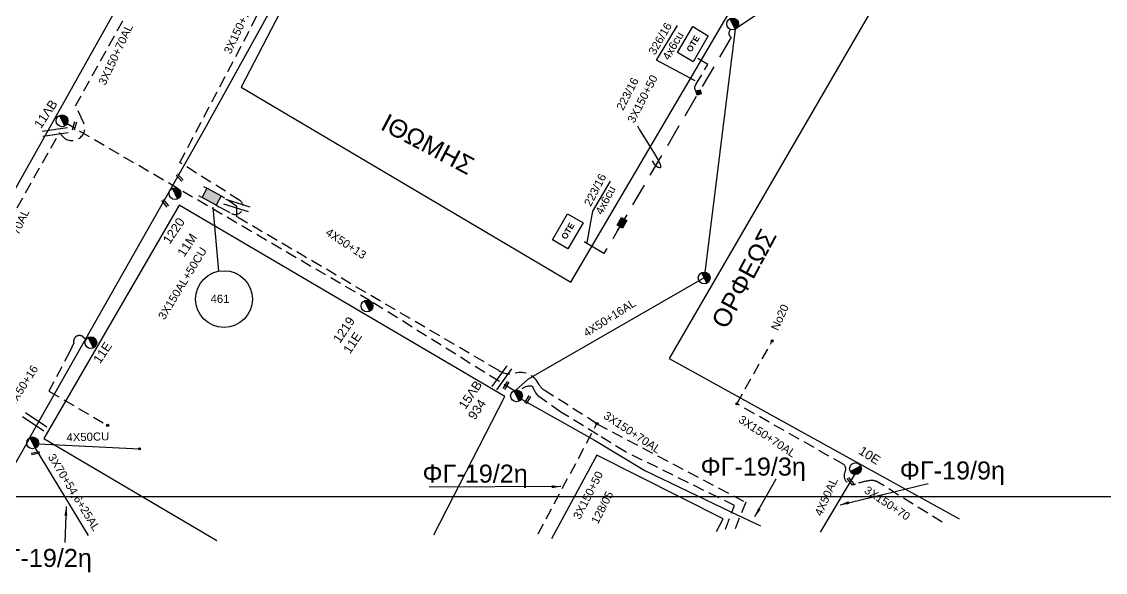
# Model space of a CAD drawing. Header units: millimetres. Extents: x 2101 to 3312, y 775 to 1363.
# Drawn here: x 2741.3 to 2861.7, y 783.4 to 844.6 of the extents above; entities that cross this region are included whole.
import ezdxf

# ---------------------------------------------------------------- set-up
doc = ezdxf.new("R2010")
doc.units = ezdxf.units.MM
doc.linetypes.add('DASHED', pattern=[19.05, 12.7, -6.35])
for name, color, linetype in [('Link Box 2 Διευθύνσεων', 7, 'Continuous'), ('Link Box 4 Διευθύνσεων', 7, 'Continuous'), ('Pillar OTE', 7, 'Continuous'), ('Άγνωστα', 7, 'Continuous'), ('Γυμνά εναέρια ΧΤ (3Φ)   4x50AL', 7, 'Continuous'), ('Γυμνά εναέρια ΧΤ και ΦΟΠ (3Φ)   4x50+16AL', 7, 'Continuous'), ('Επιγραφές - Σχήματα', 7, 'Continuous'), ('Καλώδια ΧΤ   3x150+70 XLPE', 7, 'DASHED'), ('Καλώδια ΧΤ   3x150+70AL', 7, 'DASHED'), ('Καλώδια ΧΤ   3x150AL+50CU', 7, 'DASHED'), ('Καλώδια ΧΤ   3x150AL+50XLPE', 7, 'DASHED'), ('Καλώδια ΧΤ   4x50CU', 7, 'DASHED'), ('Μηχανική τομή', 7, 'Continuous'), ('Στύλος ΦΜ', 7, 'Continuous'), ('Στύλος ΦΜ @ 1', 7, 'Continuous'), ('Συνδέσεις', 7, 'Continuous'), ('Συνεστραμμένα ΧΤ   3x70+54.6+25 AL', 7, 'SYN_LINE'), ('Τομή', 7, 'Continuous'), ('Υπόβαθρο ΔΕΗ', 7, 'Continuous'), ('Υπόγεια καλώδια Παροχών ΧΤ   4x6', 7, 'DASHED')]:
    doc.layers.add(name, color=color, linetype=linetype)
doc.styles.add('arial', font='arial.ttf')
doc.styles.get("Standard").update_dxf_attribs({"font": 'arial.ttf'})
doc.linetypes.add('SYN_LINE', pattern='A,0.5,-0.0001,["/\\/\\/\\/",Standard,S=0.1,R=0,X=0,Y=-0.05],-0.25', length=0.7501)
doc.dimstyles.new('ISO-25', dxfattribs={"dimtxt": 2.5, "dimasz": 2.5, "dimexe": 1.25, "dimexo": 0.625, "dimtad": 1, "dimtxsty": 'Standard', "dimcen": 2.5, "dimadec": 0, "dimazin": 0, "dimtfac": 1, "dimtmove": 0, "dimatfit": 3, "dimfxl": 1, "dimarcsym": 0})

# ---------------------------------------------------------------- blocks, each defined once
blk = doc.blocks.new('ΥΠΑΡΧΩΝ ΤΣΙΜΕΝΤΕΝΙΟΣ ΣΤΥΛΟΣ')
at = {"layer": 'Στύλος ΦΜ'}
blk.add_hatch(color=7, dxfattribs=at).paths.add_polyline_path([(-1.29, -2.28, 0.574793), (2.62, 0, 0.268822), (1.3, 2.27)])
at = {"layer": 'Στύλος ΦΜ', "color": 7}
blk.add_line((-1.29, -2.28), (1.3, 2.27), dxfattribs=at)
blk.add_circle((0, 0), 2.62, dxfattribs=at)
at = {"layer": 'Στύλος ΦΜ', "flags": 4}
for tag, p in [('ΑΡΙΘΜΟΣ', (-4.68, 8.05)), ('ΤΥΠΟΣ', (-4.91, 3.03))]:
    blk.add_attdef(tag, p, '', height=4, dxfattribs=at)
blk = doc.blocks.new('ΤΟΜΗ')
at = {"layer": 'Τομή', "ltscale": 40}
for p, q in [((-5.68, 0), (5.68, 0)), ((5.68, -2.33), (-5.68, -2.33))]:
    blk.add_line(p, q, dxfattribs=at)
blk = doc.blocks.new('ΜΗΧΑΝΙΚΗ ΤΟΜΗ')
at = {"layer": 'Μηχανική τομή', "ltscale": 40}
for p, q in [((-1.89, 0.78), (1.89, 0.78)), ((1.89, 0), (-1.89, 0))]:
    blk.add_line(p, q, dxfattribs=at)
blk = doc.blocks.new('_ΣΥΝΔΕΣΗ')
at = {"layer": 'Συνδέσεις', "linetype": 'SYN_LINE', "ltscale": 40}
blk.add_hatch(color=256, dxfattribs=at).paths.add_polyline_path([(0.5, -0.01, 1), (-0.5, -0.01, 1)])
at = {"layer": 'Συνδέσεις'}
blk.add_circle((0, -0.01), 0.5, dxfattribs=at)
blk = doc.blocks.new('LINK BOX 4 ΑΝΑΧΩΡΗΣΕΩΝ')
at = {"layer": 'Link Box 4 Διευθύνσεων', "ltscale": 40}
blk.add_hatch(color=256, dxfattribs=at).paths.add_polyline_path([(-3.54, 0), (-3.54, -4.67), (3.54, -4.67), (3.54, 0)])
for p, q in [((-3.54, 0), (-5.33, 0)), ((5.33, 0), (3.54, 0)), ((-3.54, -4.67), (-5.33, -4.67)), ((5.33, -4.67), (3.54, -4.67))]:
    blk.add_line(p, q, dxfattribs=at)
blk.add_lwpolyline([(-3.54, -4.67), (-3.54, 0), (3.54, 0), (3.54, -4.67)], close=True, dxfattribs=at)
blk = doc.blocks.new('LINK BOX 2 ΑΝΑΧΩΡΗΣΕΩΝ')
at = {"layer": 'Link Box 2 Διευθύνσεων', "ltscale": 40}
blk.add_hatch(color=256, dxfattribs=at).paths.add_polyline_path([(-2.02, 1.29), (-2.02, -1.45), (1.89, -1.45), (1.89, 1.29)])
for p, q in [((-2.02, -0.08), (-4.26, -0.08)), ((4.12, -0.08), (1.89, -0.08))]:
    blk.add_line(p, q, dxfattribs=at)
blk.add_lwpolyline([(-2.02, -1.45), (-2.02, 1.29), (1.89, 1.29), (1.89, -1.45)], close=True, dxfattribs=at)
blk = doc.blocks.new('PILLAR ΟΤΕ')
at = {"layer": 'Pillar OTE', "ltscale": 40}
blk.add_lwpolyline([(-3.31, 2.02), (3.39, 2.02), (3.39, -1.99), (-3.31, -1.99)], close=True, dxfattribs=at)
at = {"layer": 'Pillar OTE', "insert": (-1.81, 0.71), "char_height": 1.3575, "width": 109.961, "attachment_point": 1}
blk.add_mtext('{\\fArial|b1|i0|c161|p34;OTE}', dxfattribs=at)
blk = doc.blocks.new('TSONTA XT1')
at = {"ltscale": 40}
h = blk.add_hatch(color=256, dxfattribs=at)
h.dxf.hatch_style = 1
h.paths.add_polyline_path([(595.96, 2487.66), (597.07, 2488.77), (595.96, 2489.87), (594.85, 2488.77)])
blk.add_lwpolyline([(594.85, 2488.77), (595.96, 2489.87), (597.07, 2488.77), (595.96, 2487.66)], close=True, dxfattribs=at)

msp = doc.modelspace()

# ---------------------------------------------------------------- linework, layer by layer
at = {"layer": 'Άγνωστα', "color": 173}
msp.add_lwpolyline([(2742.07, 798.06), (2742.25, 798.37), (2761.48, 832.34), (2770.41, 848.52)], dxfattribs=at)
at = {"layer": 'Άγνωστα', "color": 30, "linetype": 'DASHED', "ltscale": 0.1}
msp.add_lwpolyline([(2805.23, 799.92), (2799.37, 803.64, -0.140195), (2798.76, 804.32, 0.359422), (2796.14, 805.54, -0.209282), (2794.33, 805.82), (2765.22, 822.92), (2765.22, 823.55), (2765.22, 824.07), (2763.87, 825.02)], format="xyb", dxfattribs=at)
at = {"layer": 'Άγνωστα', "color": 173, "linetype": 'DASHED', "ltscale": 0.1}
msp.add_lwpolyline([(2748.47, 809.28), (2748.17, 809.55, 0.432259), (2747.24, 809.48, 0.23406), (2747.11, 808.92), (2746.66, 807.94), (2744.36, 803.53)], format="xyb", dxfattribs=at)
msp.add_lwpolyline([(2744.36, 803.53), (2750.87, 799.74)], dxfattribs=at)
at = {"layer": 'Άγνωστα', "color": 62}
msp.add_lwpolyline([(2796.83, 802.65), (2804.96, 798.1), (2810.54, 794.71), (2820.08, 790.13), (2823.38, 788.55)], dxfattribs=at)
at = {"layer": 'Άγνωστα', "color": 30}
msp.add_lwpolyline([(2736.23, 787.87), (2742.07, 798.06)], dxfattribs=at)
at = {"layer": 'Γυμνά εναέρια ΧΤ (3Φ)   4x50AL', "color": 6, "ltscale": 40}
msp.add_lwpolyline([(2833.84, 794.27), (2830.03, 787.85)], dxfattribs=at)
at = {"layer": 'Γυμνά εναέρια ΧΤ και ΦΟΠ (3Φ)   4x50+16AL', "color": 85, "ltscale": 40}
msp.add_lwpolyline([(2851.9, 876.05), (2851.9, 876.05, 0.301551), (2851.9, 876.05), (2840.65, 857.27), (2820.58, 843.76), (2817.14, 816.12), (2797.59, 804.88), (2796.27, 803.67)], format="xyb", dxfattribs=at)
at = {"layer": 'Επιγραφές - Σχήματα'}
msp.add_lwpolyline([(2111.59, 791.84), (3200.39, 791.84), (3200.39, 1344.14), (2111.59, 1344.14)], close=True, dxfattribs=at)
msp.add_lwpolyline([(2763.21, 816.87), (2762.59, 824)], dxfattribs=at)
msp.add_circle((2763.8, 813.77), 3.15, dxfattribs=at)
at = {"layer": 'Καλώδια ΧΤ   3x150+70 XLPE', "color": 6, "ltscale": 0.1}
msp.add_lwpolyline([(2843.58, 788.97), (2836.44, 793.42, 0.181671), (2835.52, 793.6, 0.042279), (2833.96, 793.21, -0.67732), (2832.79, 794.57, 0.333115), (2832.65, 795.38, -2.489762)], format="xyb", dxfattribs=at)
at = {"layer": 'Καλώδια ΧΤ   3x150+70AL', "color": 173, "ltscale": 0.1}
msp.add_lwpolyline([(2763.32, 823.99), (2764.62, 823.28, 0.919629), (2765.57, 824.73), (2758.89, 828.94), (2773.61, 856.92), (2776.46, 862.58, 0.318393), (2776.4, 863.01, -0.556874), (2777.04, 865.51, -0.153299), (2777.81, 865.51, -0.823096)], format="xyb", dxfattribs=at)
at = {"layer": 'Καλώδια ΧΤ   3x150+70AL', "color": 6, "ltscale": 0.1}
for points in [[(2748.13, 833.54), (2747.32, 835.24), (2753.27, 845.97)], [(2820.77, 802.13), (2824.7, 809.12)], [(2832.65, 795.38), (2832.65, 795.38), (2820.77, 802.13)]]:
    msp.add_lwpolyline(points, dxfattribs=at)
msp.add_lwpolyline([(2735.18, 813.98), (2745.52, 832.24), (2745.9, 831.83, 0.90599), (2748.13, 833.54, -1.795514)], format="xyb", dxfattribs=at)
at = {"layer": 'Καλώδια ΧΤ   3x150+70AL', "color": 62, "ltscale": 0.1}
msp.add_lwpolyline([(2819.5, 788.18), (2820.52, 790.83), (2808.38, 796.8), (2805.34, 798.67), (2801.23, 801.21), (2798.76, 802.93), (2798.41, 803.4, -0.098992), (2798.08, 804.06, 0.275604), (2796.65, 803.56, -109.425341)], format="xyb", dxfattribs=at)
at = {"layer": 'Καλώδια ΧΤ   3x150+70AL', "color": 30, "ltscale": 0.1}
msp.add_lwpolyline([(2798.68, 787.66), (2805.23, 799.92), (2821.75, 791.19), (2820.52, 788.13)], dxfattribs=at)
at = {"layer": 'Καλώδια ΧΤ   3x150AL+50CU', "color": 154, "ltscale": 0.1}
msp.add_lwpolyline([(2796, 803.6), (2780.04, 813.56), (2758.72, 826.03), (2746.38, 833.25)], dxfattribs=at)
at = {"layer": 'Καλώδια ΧΤ   3x150AL+50XLPE', "color": 85, "linetype": 'DASHED', "ltscale": 0.2}
msp.add_lwpolyline([(2820.07, 843.73, 0.490461), (2820.12, 842.86), (2808.25, 822.65)], format="xyb", dxfattribs=at)
at = {"layer": 'Καλώδια ΧΤ   4x50CU', "color": 173, "linetype": 'SYN_LINE', "ltscale": 10}
msp.add_lwpolyline([(2743.19, 797.68), (2754.41, 797.13)], dxfattribs=at)
at = {"layer": 'Συνεστραμμένα ΧΤ   3x70+54.6+25 AL', "color": 30, "ltscale": 10}
msp.add_lwpolyline([(2742.84, 797.2), (2748.71, 787.5)], dxfattribs=at)
at = {"layer": 'Υπόβαθρο ΔΕΗ'}
for points in [[(2719.37, 788.18), (2787.3, 909.3), (2742.84, 932.36), (2721.74, 894.48), (2741.77, 884.18), (2738.72, 878.31), (2718.35, 888.65), (2682.16, 826.59), (2678.83, 820.87), (2672.95, 810.77), (2664.56, 796.02), (2659.98, 787.55)], [(2765.7, 837.31), (2802.32, 815.65), (2841.22, 881.93), (2799.55, 902.46), (2765.7, 837.31)], [(2870.89, 789.06), (2885.62, 817.74), (2894.97, 836.6), (2902.18, 850.58), (2852.96, 875.65), (2813.26, 807.17), (2845.46, 789.33)], [(2811.85, 840.32), (2814.19, 844.17)], [(2804.75, 823.53), (2806.72, 826.89)], [(2787.1, 787.55), (2794.99, 802.93), (2758.81, 824.22), (2743.8, 798.29), (2763, 786.95)], [(2818.52, 787.93), (2819.24, 789.35), (2805.21, 796.42), (2800.16, 787.12)]]:
    msp.add_lwpolyline(points, dxfattribs=at)
msp.add_open_spline([(2809.74, 833.02), (2809.73, 832.86), (2812.5, 828.69), (2812.28, 828.17), (2811.69, 828.51), (2811.39, 829.14)], degree=3, dxfattribs=at)
at = {"layer": 'Υπόγεια καλώδια Παροχών ΧΤ   4x6', "color": 85, "linetype": 'DASHED', "ltscale": 0.1}
msp.add_lwpolyline([(2816.22, 836.9, -0.431697), (2816.22, 837.61), (2817.54, 839.85), (2816.07, 840.71)], format="xyb", dxfattribs=at)
at = {"layer": 'Υπόγεια καλώδια Παροχών ΧΤ   4x6', "color": 85, "linetype": 'DASHED', "ltscale": 0.2}
msp.add_lwpolyline([(2808.26, 822.67), (2806, 818.83), (2802.78, 820.72)], dxfattribs=at)

# ---------------------------------------------------------------- block references
at = {"layer": 'Link Box 2 Διευθύνσεων', "xscale": 0.2499999999998457, "yscale": 0.2499999999998457, "zscale": 0.2499999999998457, "rotation": 59.33624854046523}
msp.add_blockref('LINK BOX 2 ΑΝΑΧΩΡΗΣΕΩΝ', (2808, 822.27), dxfattribs=at)
at = {"layer": 'Link Box 4 Διευθύνσεων', "xscale": 0.2499999999999999, "yscale": 0.2499999999999999, "zscale": 0.2499999999999999, "rotation": 151.5135725568224}
msp.add_blockref('LINK BOX 4 ΑΝΑΧΩΡΗΣΕΩΝ', (2762.14, 824.63), dxfattribs=at)
at = {"layer": 'Pillar OTE'}
for p, xscale, yscale, zscale, rotation in [((2815.88, 842.08), 0.4999999999999999, 0.4999999999999999, 0.4999999999999999, 59.56849207327076), ((2801.98, 821.27), 0.5, 0.5, 0.5, 59.5906395980377)]:
    msp.add_blockref('PILLAR ΟΤΕ', p, dxfattribs=dict(at, xscale=xscale, yscale=yscale, zscale=zscale, rotation=rotation))
at = {"layer": 'Μηχανική τομή'}
for p, xscale, yscale, zscale, rotation in [((2747.1, 833.04), 0.2499999999999999, 0.2499999999999999, 0.2499999999999999, 254.1250232664087), ((2758.8, 827.2), 0.2499999999999999, 0.2499999999999999, 0.2499999999999999, 310.8767186482456), ((2757.19, 824.35), 0.2499999999999999, 0.2499999999999999, 0.2499999999999999, 310.8767186482456), ((2795.21, 804.12), 0.2499999999999999, 0.2499999999999999, 0.2499999999999999, 58.93385430715352), ((2797.61, 802.54), 0.2499999999999998, 0.2499999999999998, 0.2499999999999998, 58.93385430715352), ((2742.83, 796.75), 0.2499999999999997, 0.2499999999999997, 0.2499999999999997, 190.8170105694827), ((2833.31, 793.46), 0.2499999999999999, 0.2499999999999999, 0.2499999999999999, 310.8767186482456)]:
    msp.add_blockref('ΜΗΧΑΝΙΚΗ ΤΟΜΗ', p, dxfattribs=dict(at, xscale=xscale, yscale=yscale, zscale=zscale, rotation=rotation))
at = {"layer": 'Στύλος ΦΜ @ 1', "ltscale": 40}
ref = msp.add_blockref('ΥΠΑΡΧΩΝ ΤΣΙΜΕΝΤΕΝΙΟΣ ΣΤΥΛΟΣ', (2820.29, 844.35), dxfattribs=dict(at, xscale=0.2499999999999999, yscale=0.2499999999999999, zscale=0.2499999999999999, rotation=56.11631112796076))
ref.add_attrib('ΤΥΠΟΣ', '11B', (2817.38, 846.34), dxfattribs={"layer": 'Στύλος ΦΜ', "height": 1, "rotation": 56.1163, "flags": 4})
ref.add_attrib('ΑΡΙΘΜΟΣ', '935', (2818.45, 845.24), dxfattribs={"layer": 'Στύλος ΦΜ', "height": 1, "rotation": 56.1163, "flags": 4})
ref = msp.add_blockref('ΥΠΑΡΧΩΝ ΤΣΙΜΕΝΤΕΝΙΟΣ ΣΤΥΛΟΣ', (2745.81, 833.58), dxfattribs=dict(at, xscale=0.2499999999999999, yscale=0.2499999999999999, zscale=0.2499999999999999, rotation=56.11631112796076))
ref.add_attrib('ΤΥΠΟΣ', '11ΛΒ', (2743.46, 832.64), dxfattribs={"layer": 'Στύλος ΦΜ', "height": 1, "rotation": 56.1163, "flags": 4})
ref = msp.add_blockref('ΥΠΑΡΧΩΝ ΤΣΙΜΕΝΤΕΝΙΟΣ ΣΤΥΛΟΣ', (2758.36, 825.49), dxfattribs=dict(at, xscale=0.2499999999999999, yscale=0.2499999999999999, zscale=0.2499999999999999, rotation=56.11631112796076))
ref.add_attrib('ΤΥΠΟΣ', '11M', (2759.37, 818.37), dxfattribs={"layer": 'Στύλος ΦΜ', "height": 1, "rotation": 56.1163, "flags": 4})
ref.add_attrib('ΑΡΙΘΜΟΣ', '1220', (2757.77, 819.79), dxfattribs={"layer": 'Στύλος ΦΜ', "height": 1, "rotation": 56.1163, "flags": 4})
at = {"layer": 'Στύλος ΦΜ @ 1', "ltscale": 40, "xscale": 0.2499999999999999, "yscale": 0.2499999999999999, "zscale": 0.2499999999999999, "rotation": 56.11631112796076}
for p in [(2817.14, 816.12), (2742.54, 797.79)]:
    msp.add_blockref('ΥΠΑΡΧΩΝ ΤΣΙΜΕΝΤΕΝΙΟΣ ΣΤΥΛΟΣ', p, dxfattribs=at)
at = {"layer": 'Στύλος ΦΜ @ 1', "ltscale": 40}
ref = msp.add_blockref('ΥΠΑΡΧΩΝ ΤΣΙΜΕΝΤΕΝΙΟΣ ΣΤΥΛΟΣ', (2779.69, 813), dxfattribs=dict(at, xscale=0.2499999999999999, yscale=0.2499999999999999, zscale=0.2499999999999999, rotation=56.11631112796076))
ref.add_attrib('ΤΥΠΟΣ', '11E', (2777.79, 807.6), dxfattribs={"layer": 'Στύλος ΦΜ', "height": 1, "rotation": 56.1163, "flags": 4})
ref.add_attrib('ΑΡΙΘΜΟΣ', '1219', (2776.67, 808.78), dxfattribs={"layer": 'Στύλος ΦΜ', "height": 1, "rotation": 56.1163, "flags": 4})
ref = msp.add_blockref('ΥΠΑΡΧΩΝ ΤΣΙΜΕΝΤΕΝΙΟΣ ΣΤΥΛΟΣ', (2749.01, 808.92), dxfattribs=dict(at, xscale=0.2499999999999999, yscale=0.2499999999999999, zscale=0.2499999999999999, rotation=56.11631112796076))
ref.add_attrib('ΤΥΠΟΣ', '11E', (2750.03, 806.51), dxfattribs={"layer": 'Στύλος ΦΜ', "height": 1, "rotation": 56.1163, "flags": 4})
ref = msp.add_blockref('ΥΠΑΡΧΩΝ ΤΣΙΜΕΝΤΕΝΙΟΣ ΣΤΥΛΟΣ', (2796.29, 803.01), dxfattribs=dict(at, xscale=0.2499999999999999, yscale=0.2499999999999999, zscale=0.2499999999999999, rotation=56.11631112796076))
ref.add_attrib('ΤΥΠΟΣ', '15ΛB', (2790.62, 801.43), dxfattribs={"layer": 'Στύλος ΦΜ', "height": 1, "rotation": 56.1163, "flags": 4})
ref.add_attrib('ΑΡΙΘΜΟΣ', '934', (2791.66, 800.26), dxfattribs={"layer": 'Στύλος ΦΜ', "height": 1, "rotation": 56.1163, "flags": 4})
ref = msp.add_blockref('ΥΠΑΡΧΩΝ ΤΣΙΜΕΝΤΕΝΙΟΣ ΣΤΥΛΟΣ', (2833.94, 794.92), dxfattribs=dict(at, xscale=0.2499999999999999, yscale=0.2499999999999999, zscale=0.2499999999999999, rotation=327.568257770295))
ref.add_attrib('ΤΥΠΟΣ', '10E', (2834.2, 796.64), dxfattribs={"layer": 'Στύλος ΦΜ', "height": 1, "rotation": 327.5683, "flags": 4})
at = {"layer": 'Συνδέσεις', "xscale": 0.3075184835441075, "yscale": 0.3075184835441075, "zscale": 0.3075184835441075, "rotation": 59.84575050835018}
msp.add_blockref('TSONTA XT1', (3386.23, 293.81), dxfattribs=at)
at = {"layer": 'Συνδέσεις', "xscale": 0.25, "yscale": 0.25, "zscale": 0.25}
for p in [(2824.69, 809.12), (2820.76, 802.13), (2750.87, 799.74), (2805.23, 799.92), (2754.41, 797.13)]:
    msp.add_blockref('_ΣΥΝΔΕΣΗ', p, dxfattribs=at)
at = {"layer": 'Τομή', "xscale": 0.2499999999999996, "yscale": 0.2499999999999996, "zscale": 0.2499999999999996}
for p, rotation in [((2745.09, 832.05), 188.3448060338038), ((2765.15, 823.88), 162.6871722834799), ((2794.9, 804.85), 234.1974699341856), ((2742.93, 800.36), 326.1770557847062)]:
    msp.add_blockref('ΤΟΜΗ', p, dxfattribs=dict(at, rotation=rotation))

# ---------------------------------------------------------------- texts
at = {"layer": 'Άγνωστα', "ltscale": 40, "char_height": 0.9, "width": 69.1904, "attachment_point": 1, "style": 'arial'}
for s, insert, rotation in [('4X50+13', (2775.49, 821.72), 326.413), ('No20', (2824.51, 810.56), 65.7669), ('4X50+16', (2739.72, 802.26), 57.4767), ('3X150+50', (2802.53, 789.6), 63.0599), ('128/05', (2804.54, 789.1), 63.0599)]:
    msp.add_mtext(s, dxfattribs=dict(at, insert=insert, rotation=rotation))
at = {"layer": 'Γυμνά εναέρια ΧΤ (3Φ)   4x50AL', "ltscale": 40, "insert": (2829.35, 789.95), "char_height": 0.9, "width": 69.1904, "attachment_point": 1, "rotation": 65.7669, "style": 'arial'}
msp.add_mtext('4X50AL', dxfattribs=at)
at = {"layer": 'Γυμνά εναέρια ΧΤ και ΦΟΠ (3Φ)   4x50+16AL', "ltscale": 40, "insert": (2803.6, 810.28), "char_height": 0.9, "width": 69.1904, "attachment_point": 1, "rotation": 32.6408, "style": 'arial'}
msp.add_mtext('4X50+16AL', dxfattribs=at)
at = {"layer": 'Επιγραφές - Σχήματα', "ltscale": 40, "insert": (2817.85, 811.26), "char_height": 2, "width": 28.8889, "attachment_point": 1, "rotation": 61.8474, "style": 'arial'}
msp.add_mtext('OPΦEΩΣ', dxfattribs=at)
at = {"layer": 'Επιγραφές - Σχήματα', "insert": (2762.31, 814.25), "char_height": 0.9, "width": 8.5591, "attachment_point": 1}
msp.add_mtext('461', dxfattribs=at)
at = {"layer": 'Επιγραφές - Σχήματα', "ltscale": 40, "char_height": 2, "width": 13.6107, "attachment_point": 1, "style": 'arial'}
for s, insert in [('ΦΓ-19/3η', (2816.74, 796.15)), ('ΦΓ-19/9η', (2838.86, 795.72)), ('ΦΓ-19/2η', (2785.85, 795.37)), ('ΦΓ-19/2η', (2737.43, 786))]:
    msp.add_mtext(s, dxfattribs=dict(at, insert=insert))
at = {"layer": 'Καλώδια ΧΤ   3x150+70 XLPE', "ltscale": 40, "insert": (2835.32, 793.06), "char_height": 0.9, "width": 69.1904, "attachment_point": 1, "rotation": 326.413, "style": 'arial'}
msp.add_mtext('3X150+70', dxfattribs=at)
at = {"layer": 'Καλώδια ΧΤ   3x150+70AL', "ltscale": 40, "width": 69.1904, "attachment_point": 1, "style": 'arial'}
for s, insert, char_height, rotation in [('3X150+70AL', (2763.73, 841.31), 0.9, 64.8869), ('3X150+70AL', (2749.8, 837.83), 0.9, 64.8869), ('223/16', (2807.33, 835.07), 0.9, 62.7339), ('3X150+50', (2808.56, 833.66), 0.9, 62.7339), ('IΘΩMHΣ', (2781.99, 834.47), 2, 332.1735), ('3X150+70AL', (2738.3, 817.27), 0.9, 64.8869), ('3X150+70AL', (2806.36, 801.35), 0.9, 326.413), ('3X150+70AL', (2821.36, 800.91), 0.9, 326.413)]:
    msp.add_mtext(s, dxfattribs=dict(at, insert=insert, char_height=char_height, rotation=rotation))
at = {"layer": 'Καλώδια ΧΤ   3x150+70AL', "ltscale": 40, "char_height": 0.9, "attachment_point": 1, "style": 'arial'}
for s, insert, rotation in [('326/16', (2810.89, 841.28), 60), ('4x6cu', (2812.44, 840.69), 60), ('223/16', (2803.74, 824.4), 62.7339), ('4x6cu', (2805, 823.48), 62.7339)]:
    msp.add_mtext_dynamic_manual_height_columns(s, width=1.8, gutter_width=12.5, heights=[0.118], dxfattribs=dict(at, insert=insert, rotation=rotation))
at = {"layer": 'Καλώδια ΧΤ   3x150AL+50CU', "ltscale": 40, "insert": (2756.42, 811.86), "char_height": 0.9, "width": 69.1904, "attachment_point": 1, "rotation": 58.5987, "style": 'arial'}
msp.add_mtext('3X150AL+50CU', dxfattribs=at)
at = {"layer": 'Καλώδια ΧΤ   4x50CU', "ltscale": 40, "insert": (2746.29, 798.84), "char_height": 0.9, "width": 69.1904, "attachment_point": 1, "rotation": 1.6452, "style": 'arial'}
msp.add_mtext('4X50CU', dxfattribs=at)
at = {"layer": 'Συνεστραμμένα ΧΤ   3x70+54.6+25 AL', "ltscale": 40, "insert": (2744.97, 796.7), "char_height": 0.9, "width": 69.1904, "attachment_point": 1, "rotation": 301.5429, "style": 'arial'}
msp.add_mtext('3X70+54,6+25AL', dxfattribs=at)

# ---------------------------------------------------------------- leaders
at = {"layer": 'Επιγραφές - Σχήματα', "ltscale": 40}
for points, override in [([(2816.13, 838.01), (2811.85, 840.32)], {"dimasz": 0.5, "dimtad": 0}), ([(2804.13, 820.05), (2804.75, 823.53)], {"dimasz": 0.5, "dimtad": 0}), ([(2822.78, 789.59), (2825.15, 793.79)], {"dimasz": 1, "dimtad": 0}), ([(2832.24, 790.91), (2842.01, 793.28)], {"dimasz": 1, "dimtad": 0}), ([(2801.2, 792.92), (2786.59, 792.85)], {"dimasz": 1, "dimtad": 0}), ([(2746.27, 790.71), (2746.13, 786.73)], {"dimasz": 1, "dimtad": 0})]:
    msp.add_leader(points, dimstyle='ISO-25', override=override, dxfattribs=at)

doc.saveas('drawing.dxf')
